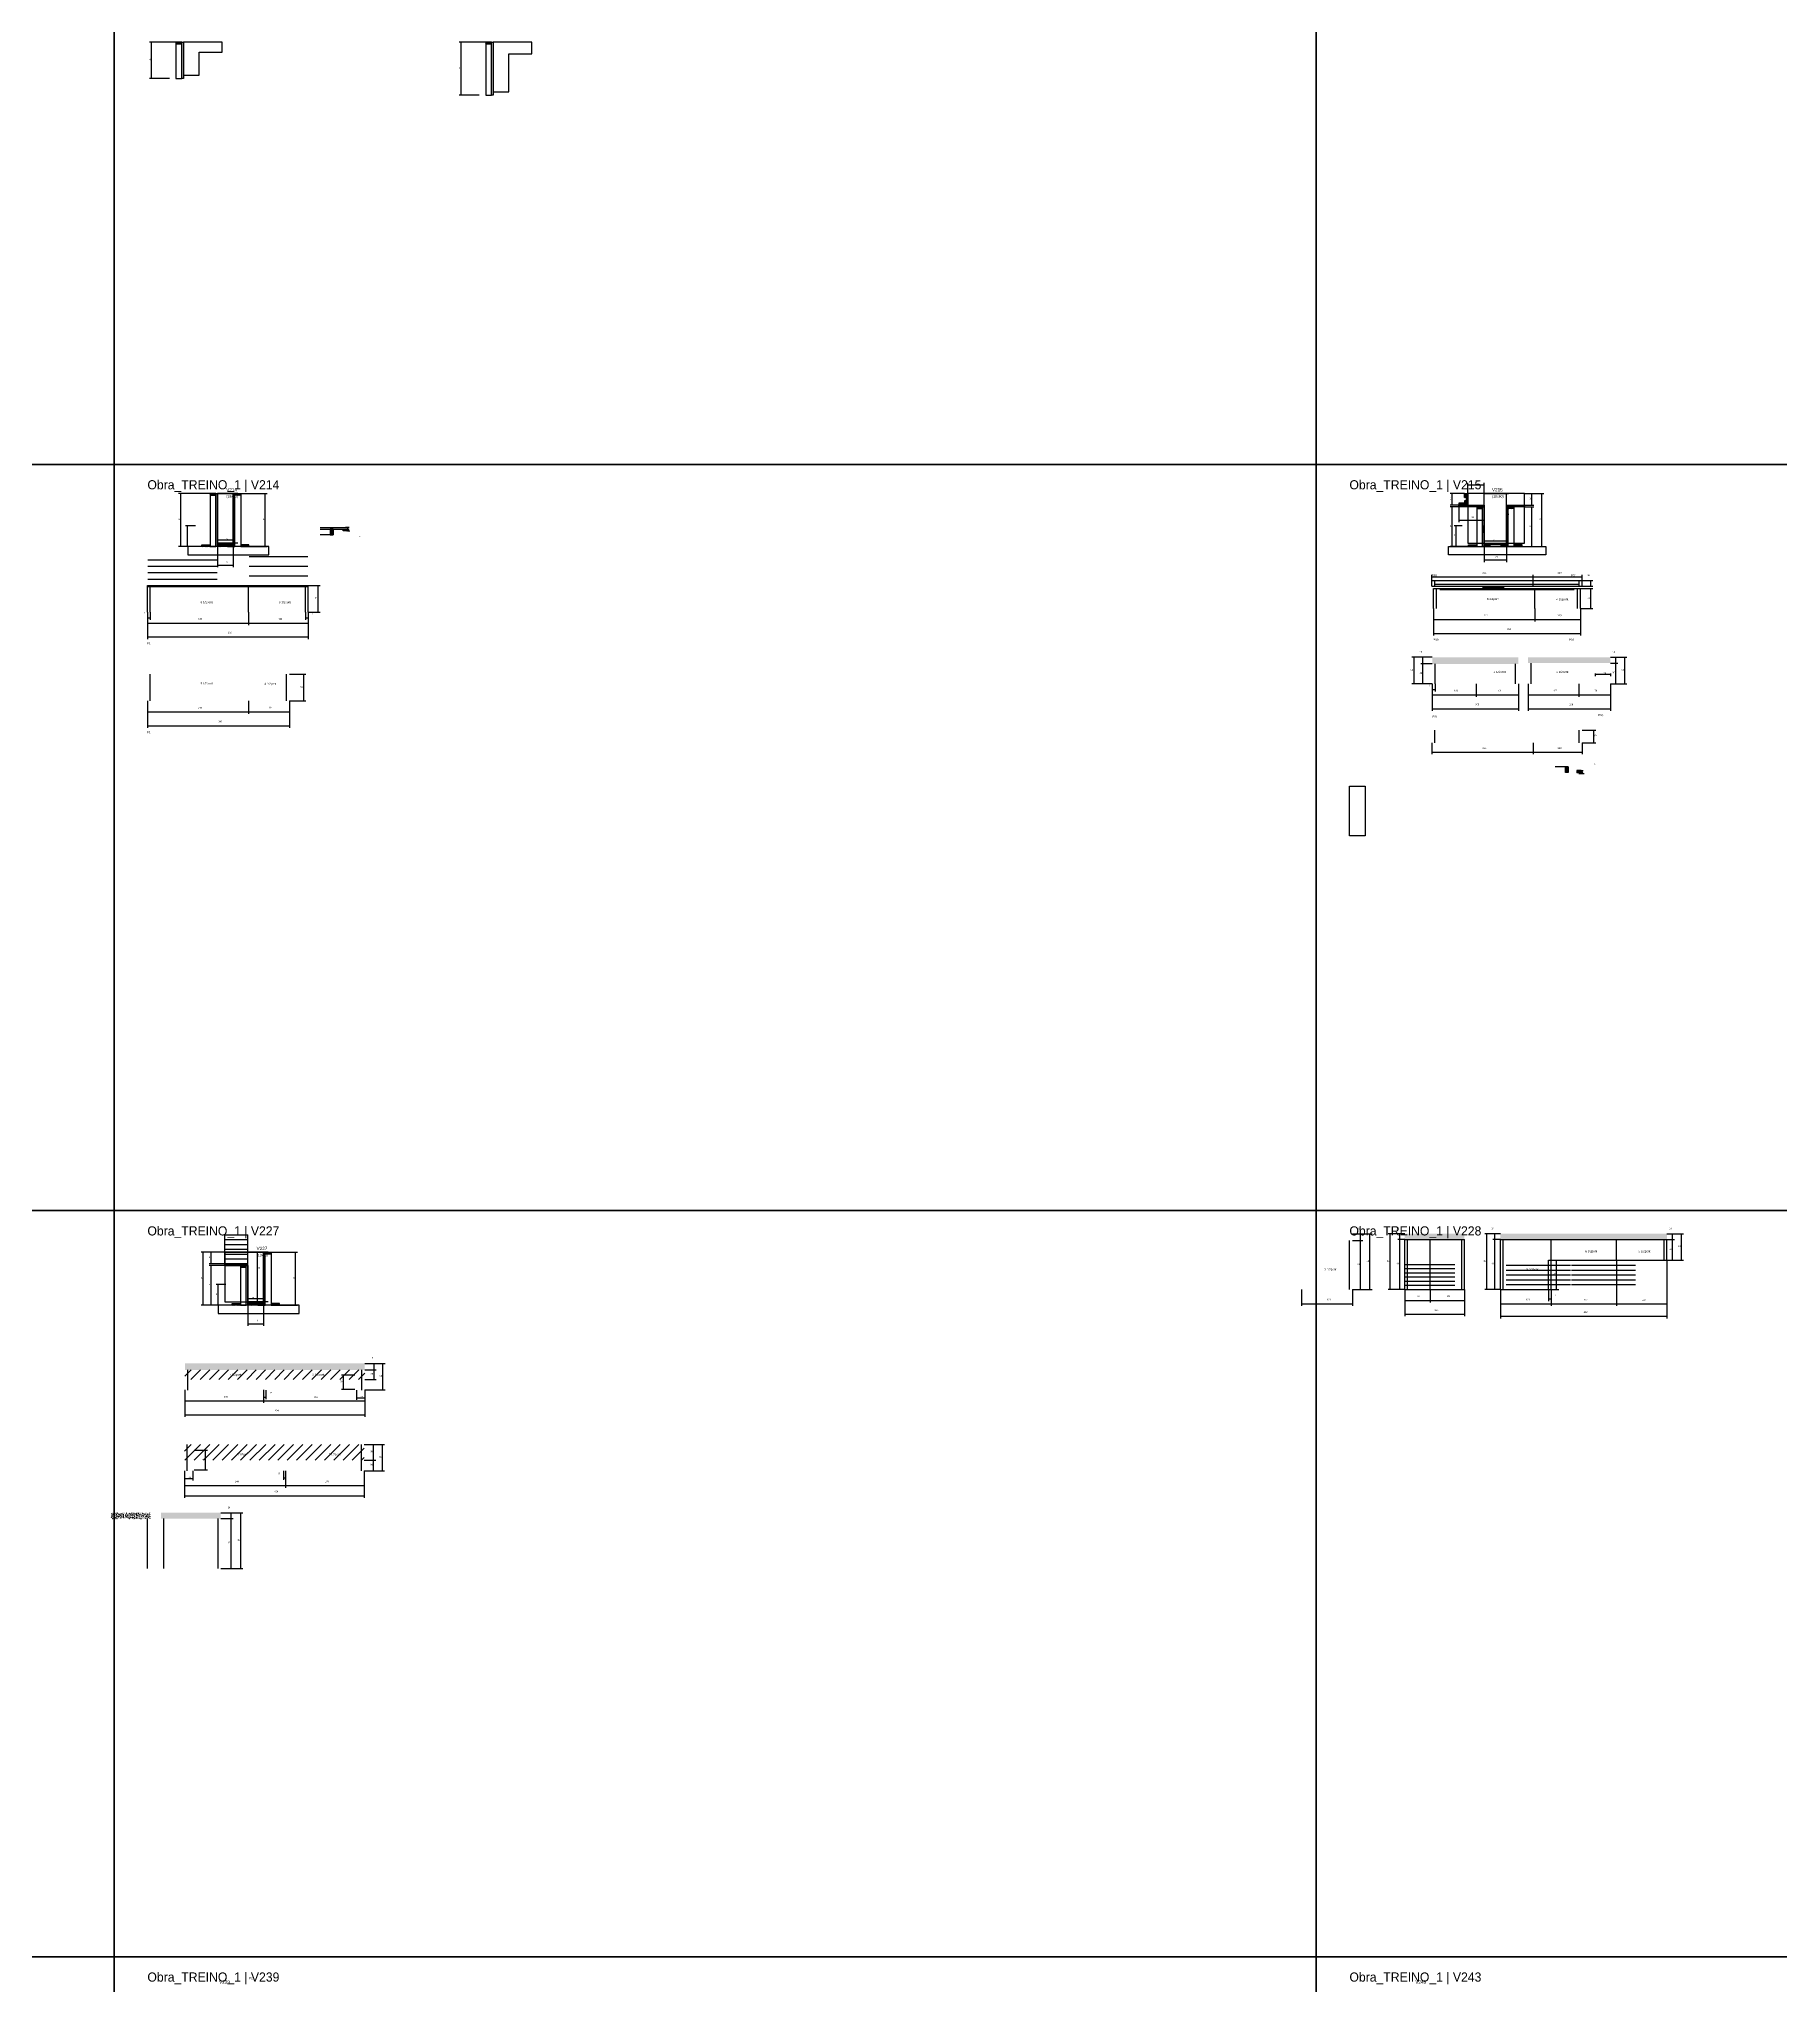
# Model space of a CAD drawing. Header units: metres. Extents: x -41 to 34800, y -36000 to 1848.
# Drawn here: x 25918 to 30119, y -12668 to -7973 of the extents above; entities that cross this region are included whole.
import ezdxf

# ---------------------------------------------------------------- set-up
doc = ezdxf.new("R2010")
doc.units = ezdxf.units.M
for name, color, linetype in [('CELL_BORDER', 8, 'Continuous'), ('CONCRETO', 251, 'Continuous'), ('COTA', 4, 'Continuous'), ('Cota Seção (2x)', 4, 'Continuous'), ('Hachura', 253, 'Continuous'), ('LABEL_ID', 3, 'Continuous'), ('Madeira', 126, 'Continuous'), ('NOMENCLATURA', 7, 'Continuous'), ('Painéis', 200, 'Continuous'), ('REAPROVEITAMENTO', 251, 'Continuous'), ('SARR_2.2x7', 40, 'Continuous'), ('SARR_EDITAR', 141, 'Continuous'), ('Texto Seção', 7, 'Continuous')]:
    doc.layers.add(name, color=color, linetype=linetype)

msp = doc.modelspace()

# ---------------------------------------------------------------- hatches: boundary and pattern name
at = {"layer": 'COTA'}
h = msp.add_hatch(dxfattribs=at)
h.set_pattern_fill('AR-CONC', scale=0.03)
h.paths.add_polyline_path([(29279.8, -9481.2), (29279.8, -9465.2), (29279.8, -9465.2), (29487.8, -9465.2), (29487.8, -9465.2), (29487.8, -9481.2), (29487.8, -9481.2), (29279.8, -9481.2)])
h = msp.add_hatch(dxfattribs=at)
h.set_pattern_fill('AR-CONC', scale=0.03)
h.paths.add_polyline_path([(29511.2, -9479.2), (29511.2, -9465.2), (29511.2, -9465.2), (29709.7, -9465.2), (29709.7, -9465.2), (29709.7, -9479.2), (29709.7, -9479.2), (29511.2, -9479.2)])
h = msp.add_hatch(dxfattribs=at)
h.set_pattern_fill('AR-CONC', scale=0.03)
h.paths.add_polyline_path([(29357.4, -10870), (29357.4, -10856), (29357.4, -10856), (29213.4, -10856), (29213.4, -10856), (29213.4, -10870), (29213.4, -10870), (29357.4, -10870)])
h = msp.add_hatch(dxfattribs=at)
h.set_pattern_fill('AR-CONC', scale=0.03)
h.paths.add_polyline_path([(29444.1, -10872), (29444.1, -10856), (29444.1, -10856), (29846.1, -10856), (29846.1, -10856), (29846.1, -10872), (29846.1, -10872), (29444.1, -10872)])
h = msp.add_hatch(dxfattribs=at)
h.set_pattern_fill('AR-CONC', scale=0.03)
h.paths.add_polyline_path([(26270.3, -11168.53), (26270.3, -11184.53), (26270.3, -11184.53), (26704.3, -11184.53), (26704.3, -11184.53), (26704.3, -11168.53), (26704.3, -11168.53), (26270.3, -11168.53)])
h = msp.add_hatch(dxfattribs=at)
h.set_pattern_fill('AR-CONC', scale=0.03)
h.paths.add_polyline_path([(26092.5, -11529.03), (26092.5, -11543.03), (26092.5, -11543.03), (26186.5, -11543.03), (26186.5, -11543.03), (26186.5, -11529.03), (26186.5, -11529.03), (26092.5, -11529.03)])
h = msp.add_hatch(dxfattribs=at)
h.set_pattern_fill('AR-CONC', scale=0.03)
h.paths.add_polyline_path([(26212.9, -11543.03), (26212.9, -11529.03), (26212.9, -11529.03), (26356.9, -11529.03), (26356.9, -11529.03), (26356.9, -11543.03), (26356.9, -11543.03), (26212.9, -11543.03)])
at = {"layer": 'Hachura'}
h = msp.add_hatch(dxfattribs=at)
h.set_pattern_fill('ANSI31', scale=0.5)
h.paths.add_polyline_path([(26262.9, -7985.5), (26262.9, -7981.1), (26262.9, -7981.1), (26248.9, -7981.1), (26248.9, -7981.1), (26248.9, -7985.5), (26248.9, -7985.5), (26262.9, -7985.5)])
h = msp.add_hatch(color=8, dxfattribs=at)
h.dxf.hatch_style = 1
h.paths.add_polyline_path([(26262.9, -7981.1), (26266.9, -7981.1), (26266.9, -7981.1), (26266.9, -8069.1), (26266.9, -8069.1), (26262.9, -8069.1), (26262.9, -8069.1), (26262.9, -7981.1)])
h = msp.add_hatch(dxfattribs=at)
h.set_pattern_fill('ANSI31', scale=0.5)
h.paths.add_polyline_path([(27010.1, -7985.5), (27010.1, -7981.1), (27010.1, -7981.1), (26996.1, -7981.1), (26996.1, -7981.1), (26996.1, -7985.5), (26996.1, -7985.5), (27010.1, -7985.5)])
h = msp.add_hatch(color=8, dxfattribs=at)
h.dxf.hatch_style = 1
h.paths.add_polyline_path([(27010.1, -7981.1), (27014.1, -7981.1), (27014.1, -7981.1), (27014.1, -8109.1), (27014.1, -8109.1), (27010.1, -8109.1), (27010.1, -8109.1), (27010.1, -7981.1)])
h = msp.add_hatch(dxfattribs=at)
h.set_pattern_fill('ANSI31', scale=0.5)
h.paths.add_polyline_path([(26345, -9074.4), (26345, -9070), (26345, -9070), (26331, -9070), (26331, -9070), (26331, -9074.4), (26331, -9074.4), (26345, -9074.4)])
h = msp.add_hatch(color=8, dxfattribs=at)
h.dxf.hatch_style = 1
h.paths.add_polyline_path([(26345, -9070), (26349, -9070), (26349, -9070), (26349, -9198), (26349, -9198), (26345, -9198), (26345, -9198), (26345, -9070)])
h = msp.add_hatch(color=8, dxfattribs=at)
h.dxf.hatch_style = 1
h.paths.add_polyline_path([(26391, -9070), (26387, -9070), (26387, -9070), (26387, -9198), (26387, -9198), (26391, -9198), (26391, -9198), (26391, -9070)])
h = msp.add_hatch(dxfattribs=at)
h.set_pattern_fill('ANSI31', scale=0.5)
h.paths.add_polyline_path([(26391, -9074.4), (26391, -9070), (26391, -9070), (26405, -9070), (26405, -9070), (26405, -9074.4), (26405, -9074.4), (26391, -9074.4)])
h = msp.add_hatch(dxfattribs=at)
h.set_pattern_fill('ANSI31', scale=0.5)
h.paths.add_polyline_path([(29358, -9098), (29358, -9093.6), (29358, -9093.6), (29344, -9093.6), (29344, -9093.6), (29344, -9098), (29344, -9098), (29358, -9098)])
h = msp.add_hatch(color=8, dxfattribs=at)
h.dxf.hatch_style = 1
h.paths.add_polyline_path([(29344, -9102), (29344, -9098), (29344, -9098), (29405, -9098), (29405, -9098), (29405, -9102), (29405, -9102), (29344, -9102)])
h = msp.add_hatch(dxfattribs=at)
h.set_pattern_fill('ANSI31', scale=0.5)
h.paths.add_polyline_path([(29358, -9070), (29362.4, -9070), (29362.4, -9070), (29362.4, -9080), (29362.4, -9080), (29358, -9080), (29358, -9080), (29358, -9070)])
h = msp.add_hatch(dxfattribs=at)
h.set_pattern_fill('ANSI31', scale=0.5)
h.paths.add_polyline_path([(29358, -9098), (29362.4, -9098), (29362.4, -9098), (29362.4, -9088), (29362.4, -9088), (29358, -9088), (29358, -9088), (29358, -9098)])
h = msp.add_hatch(color=8, dxfattribs=at)
h.dxf.hatch_style = 1
h.paths.add_polyline_path([(29362.4, -9070), (29366, -9070), (29366, -9070), (29366, -9098), (29366, -9098), (29362.4, -9098), (29362.4, -9098), (29362.4, -9070)])
h = msp.add_hatch(dxfattribs=at)
h.set_pattern_fill('ANSI31', scale=0.5)
h.paths.add_polyline_path([(29401, -9106.4), (29401, -9102), (29401, -9102), (29387, -9102), (29387, -9102), (29387, -9106.4), (29387, -9106.4), (29401, -9106.4)])
h = msp.add_hatch(color=8, dxfattribs=at)
h.dxf.hatch_style = 1
h.paths.add_polyline_path([(29401, -9102), (29405, -9102), (29405, -9102), (29405, -9198), (29405, -9198), (29401, -9198), (29401, -9198), (29401, -9102)])
h = msp.add_hatch(color=8, dxfattribs=at)
h.dxf.hatch_style = 1
h.paths.add_polyline_path([(29459, -9102), (29459, -9098.4), (29459, -9098.4), (29502.6, -9098.4), (29502.6, -9098.4), (29502.6, -9102), (29502.6, -9102), (29459, -9102)])
h = msp.add_hatch(color=8, dxfattribs=at)
h.dxf.hatch_style = 1
h.paths.add_polyline_path([(29462.6, -9102), (29459, -9102), (29459, -9102), (29459, -9198), (29459, -9198), (29462.6, -9198), (29462.6, -9198), (29462.6, -9102)])
h = msp.add_hatch(dxfattribs=at)
h.set_pattern_fill('ANSI31', scale=0.5)
h.paths.add_polyline_path([(29462.6, -9106.4), (29462.6, -9102), (29462.6, -9102), (29476.6, -9102), (29476.6, -9102), (29476.6, -9106.4), (29476.6, -9106.4), (29462.6, -9106.4)])
h = msp.add_hatch(dxfattribs=at)
h.set_pattern_fill('ANSI31', scale=0.5)
h.paths.add_polyline_path([(29401, -9163), (29405.4, -9163), (29405.4, -9163), (29405.4, -9149), (29405.4, -9149), (29401, -9149), (29401, -9149), (29401, -9163)])
h = msp.add_hatch(dxfattribs=at)
h.set_pattern_fill('ANSI31', scale=0.5)
h.paths.add_polyline_path([(26311, -9198), (26311, -9193.6), (26311, -9193.6), (26331, -9193.6), (26331, -9193.6), (26331, -9198), (26331, -9198), (26311, -9198)])
h = msp.add_hatch(color=8, dxfattribs=at)
h.dxf.hatch_style = 1
h.paths.add_polyline_path([(26387, -9193.6), (26387, -9190), (26387, -9190), (26349, -9190), (26349, -9190), (26349, -9193.6), (26349, -9193.6), (26387, -9193.6)])
h = msp.add_hatch(dxfattribs=at)
h.set_pattern_fill('ANSI31', scale=0.5)
h.paths.add_polyline_path([(26349, -9198), (26349, -9193.6), (26349, -9193.6), (26363, -9193.6), (26363, -9193.6), (26363, -9198), (26363, -9198), (26349, -9198)])
h = msp.add_hatch(dxfattribs=at)
h.set_pattern_fill('ANSI31', scale=0.5)
h.paths.add_polyline_path([(26387, -9198), (26387, -9193.6), (26387, -9193.6), (26373, -9193.6), (26373, -9193.6), (26373, -9198), (26373, -9198), (26387, -9198)])
h = msp.add_hatch(dxfattribs=at)
h.set_pattern_fill('ANSI31', scale=0.5)
h.paths.add_polyline_path([(26425, -9198), (26425, -9193.6), (26425, -9193.6), (26405, -9193.6), (26405, -9193.6), (26405, -9198), (26405, -9198), (26425, -9198)])
h = msp.add_hatch(dxfattribs=at)
h.set_pattern_fill('ANSI31', scale=0.5)
h.paths.add_polyline_path([(26628.1, -9155.8), (26621.1, -9155.8), (26621.1, -9169.8), (26628.1, -9169.8)])
h = msp.add_hatch(dxfattribs=at)
h.set_pattern_fill('ANSI31', scale=0.5)
h.paths.add_polyline_path([(26665, -9155.8), (26663.3, -9160.2), (26663.3, -9160.2), (26652.5, -9160.2), (26652.5, -9160.2), (26652.5, -9155.8), (26652.5, -9155.8), (26665, -9155.8)])
h = msp.add_hatch(dxfattribs=at)
h.set_pattern_fill('ANSI31', scale=0.5)
h.paths.add_polyline_path([(29367, -9198), (29367, -9193.6), (29367, -9193.6), (29387, -9193.6), (29387, -9193.6), (29387, -9198), (29387, -9198), (29367, -9198)])
h = msp.add_hatch(color=8, dxfattribs=at)
h.dxf.hatch_style = 1
h.paths.add_polyline_path([(29405, -9193.6), (29405, -9190), (29405, -9190), (29459, -9190), (29459, -9190), (29459, -9193.6), (29459, -9193.6), (29405, -9193.6)])
h = msp.add_hatch(dxfattribs=at)
h.set_pattern_fill('ANSI31', scale=0.5)
h.paths.add_polyline_path([(29405, -9198), (29405, -9193.6), (29405, -9193.6), (29419, -9193.6), (29419, -9193.6), (29419, -9198), (29419, -9198), (29405, -9198)])
h = msp.add_hatch(dxfattribs=at)
h.set_pattern_fill('ANSI31', scale=0.5)
h.paths.add_polyline_path([(29459, -9198), (29459, -9193.6), (29459, -9193.6), (29445, -9193.6), (29445, -9193.6), (29445, -9198), (29445, -9198), (29459, -9198)])
h = msp.add_hatch(dxfattribs=at)
h.set_pattern_fill('ANSI31', scale=0.5)
h.paths.add_polyline_path([(29496.6, -9198), (29496.6, -9193.6), (29496.6, -9193.6), (29476.6, -9193.6), (29476.6, -9193.6), (29476.6, -9198), (29476.6, -9198), (29496.6, -9198)])
h = msp.add_hatch(dxfattribs=at)
h.set_pattern_fill('ANSI31', scale=0.5)
h.paths.add_polyline_path([(29608, -9743.1), (29601, -9743.1), (29601, -9729.1), (29608, -9729.1)])
h = msp.add_hatch(dxfattribs=at)
h.set_pattern_fill('ANSI31', scale=0.5)
h.paths.add_polyline_path([(29643, -9743.1), (29638.8, -9738.7), (29638.8, -9738.7), (29628.9, -9738.7), (29628.9, -9738.7), (29628.9, -9743.1), (29628.9, -9743.1), (29643, -9743.1)])
h = msp.add_hatch(color=8, dxfattribs=at)
h.dxf.hatch_style = 1
h.paths.add_polyline_path([(26422.3, -10932.33), (26422.3, -10928.33), (26422.3, -10928.33), (26366.7, -10928.33), (26366.7, -10928.33), (26366.7, -10932.33), (26366.7, -10932.33), (26422.3, -10932.33)])
h = msp.add_hatch(dxfattribs=at)
h.set_pattern_fill('ANSI31', scale=0.5)
h.paths.add_polyline_path([(26418.3, -10936.73), (26418.3, -10932.33), (26418.3, -10932.33), (26404.3, -10932.33), (26404.3, -10932.33), (26404.3, -10936.73), (26404.3, -10936.73), (26418.3, -10936.73)])
h = msp.add_hatch(color=8, dxfattribs=at)
h.dxf.hatch_style = 1
h.paths.add_polyline_path([(26418.3, -10928.33), (26422.3, -10928.33), (26422.3, -10928.33), (26422.3, -11028.33), (26422.3, -11028.33), (26418.3, -11028.33), (26418.3, -11028.33), (26418.3, -10928.33)])
h = msp.add_hatch(color=8, dxfattribs=at)
h.dxf.hatch_style = 1
h.paths.add_polyline_path([(26464.3, -10900.33), (26460.3, -10900.33), (26460.3, -10900.33), (26460.3, -11028.33), (26460.3, -11028.33), (26464.3, -11028.33), (26464.3, -11028.33), (26464.3, -10900.33)])
h = msp.add_hatch(dxfattribs=at)
h.set_pattern_fill('ANSI31', scale=0.5)
h.paths.add_polyline_path([(26464.3, -10904.73), (26464.3, -10900.33), (26464.3, -10900.33), (26478.3, -10900.33), (26478.3, -10900.33), (26478.3, -10904.73), (26478.3, -10904.73), (26464.3, -10904.73)])
h = msp.add_hatch(dxfattribs=at)
h.set_pattern_fill('ANSI31', scale=0.5)
h.paths.add_polyline_path([(26384.3, -11028.33), (26384.3, -11023.93), (26384.3, -11023.93), (26404.3, -11023.93), (26404.3, -11023.93), (26404.3, -11028.33), (26404.3, -11028.33), (26384.3, -11028.33)])
h = msp.add_hatch(color=8, dxfattribs=at)
h.dxf.hatch_style = 1
h.paths.add_polyline_path([(26460.3, -11023.93), (26460.3, -11020.33), (26460.3, -11020.33), (26422.3, -11020.33), (26422.3, -11020.33), (26422.3, -11023.93), (26422.3, -11023.93), (26460.3, -11023.93)])
h = msp.add_hatch(dxfattribs=at)
h.set_pattern_fill('ANSI31', scale=0.5)
h.paths.add_polyline_path([(26422.3, -11028.33), (26422.3, -11023.93), (26422.3, -11023.93), (26436.3, -11023.93), (26436.3, -11023.93), (26436.3, -11028.33), (26436.3, -11028.33), (26422.3, -11028.33)])
h = msp.add_hatch(dxfattribs=at)
h.set_pattern_fill('ANSI31', scale=0.5)
h.paths.add_polyline_path([(26460.3, -11028.33), (26460.3, -11023.93), (26460.3, -11023.93), (26446.3, -11023.93), (26446.3, -11023.93), (26446.3, -11028.33), (26446.3, -11028.33), (26460.3, -11028.33)])
h = msp.add_hatch(dxfattribs=at)
h.set_pattern_fill('ANSI31', scale=0.5)
h.paths.add_polyline_path([(26498.3, -11028.33), (26498.3, -11023.93), (26498.3, -11023.93), (26478.3, -11023.93), (26478.3, -11023.93), (26478.3, -11028.33), (26478.3, -11028.33), (26498.3, -11028.33)])
at = {"layer": 'REAPROVEITAMENTO'}
h = msp.add_hatch(dxfattribs=at)
h.set_pattern_fill('ANSI31', scale=5)
h.paths.add_polyline_path([(26270.3, -11184.53), (26270.3, -11207.53), (26270.3, -11207.53), (26704.3, -11207.53), (26704.3, -11207.53), (26704.3, -11184.53), (26704.3, -11184.53), (26270.3, -11184.53)])
h = msp.add_hatch(dxfattribs=at)
h.set_pattern_fill('ANSI31', scale=5)
h.paths.add_polyline_path([(26703.3, -11401.93), (26703.3, -11363.93), (26703.3, -11363.93), (26269.3, -11363.93), (26269.3, -11363.93), (26269.3, -11401.93), (26269.3, -11401.93), (26703.3, -11401.93)])

# ---------------------------------------------------------------- linework, layer by layer
at = {"layer": 'CELL_BORDER'}
for points in [[(23200, -9000), (26100, -9000), (26100, -7200), (23200, -7200)], [(26100, -9000), (29000, -9000), (29000, -7200), (26100, -7200)], [(29000, -9000), (31900, -9000), (31900, -7200), (29000, -7200)], [(23200, -10800), (26100, -10800), (26100, -9000), (23200, -9000)], [(26100, -10800), (29000, -10800), (29000, -9000), (26100, -9000)], [(29000, -10800), (31900, -10800), (31900, -9000), (29000, -9000)], [(23200, -12600), (26100, -12600), (26100, -10800), (23200, -10800)], [(26100, -12600), (29000, -12600), (29000, -10800), (26100, -10800)], [(29000, -12600), (31900, -12600), (31900, -10800), (29000, -10800)], [(23200, -14400), (26100, -14400), (26100, -12600), (23200, -12600)], [(26100, -14400), (29000, -14400), (29000, -12600), (26100, -12600)], [(29000, -14400), (31900, -14400), (31900, -12600), (29000, -12600)]]:
    msp.add_lwpolyline(points, close=True, dxfattribs=at)
at = {"layer": 'CONCRETO'}
for points in [[(26360.5, -8005.1), (26360.5, -7981.1), (26266.9, -7981.1), (26266.9, -8009.1), (26266.9, -8009.1), (26266.9, -8061.1), (26304.9, -8061.1), (26304.9, -8005.1)], [(27107.7, -8009.1), (27107.7, -7981.1), (27014.1, -7981.1), (27014.1, -8009.1), (27014.1, -8009.1), (27014.1, -8101.1), (27052.1, -8101.1), (27052.1, -8009.1)], [(26349, -9070), (26349, -9070), (26387, -9070), (26387, -9098), (26387, -9098), (26387, -9190), (26349, -9190), (26349, -9070)], [(26349, -9190), (26387, -9190), (26387, -9070), (26349, -9070)], [(29459, -9070), (29405, -9070), (29405, -9070), (29366, -9070), (29366, -9098), (29405, -9098), (29405, -9190), (29459, -9190), (29459, -9098.4), (29502.6, -9098.4), (29502.6, -9070)], [(29366, -9190), (29502.6, -9190), (29502.6, -9070), (29366, -9070)], [(29080, -9776.2), (29080, -9776.2), (29118, -9776.2), (29118, -9804.2), (29118, -9804.2), (29118, -9896.2), (29080, -9896.2), (29080, -9776.2)], [(26366.7, -10928.33), (26366.7, -10900.33), (26460.3, -10900.33), (26460.3, -10928.33), (26460.3, -10928.33), (26460.3, -11020.33), (26422.3, -11020.33), (26422.3, -10928.33)], [(26366.7, -11020.33), (26460.3, -11020.33), (26460.3, -10900.33), (26366.7, -10900.33)]]:
    msp.add_lwpolyline(points, close=True, dxfattribs=at)
at = {"layer": 'COTA'}
for p, q in [((26248.9, -7981.1), (26185, -7981.1)), ((26190, -8069.1), (26190, -7981.1)), ((26996.1, -7981.1), (26932.2, -7981.1)), ((26937.2, -8109.1), (26937.2, -7981.1)), ((26233.3, -8069.1), (26185, -8069.1)), ((26980.5, -8109.1), (26932.2, -8109.1)), ((29366, -9098), (29366, -9044)), ((29366, -9049), (29405, -9049)), ((29405, -9098), (29405, -9044)), ((26331, -9070), (26255.3, -9070)), ((26260.3, -9198), (26260.3, -9070)), ((26405, -9070), (26468.9, -9070)), ((26463.9, -9198), (26463.9, -9070)), ((29358, -9070), (29323.1, -9070)), ((29358, -9070), (29323.1, -9070)), ((29344, -9098), (29323.1, -9098)), ((29344, -9098), (29323.1, -9098)), ((29344, -9102), (29323.1, -9102)), ((29328.1, -9098), (29328.1, -9070)), ((29328.1, -9098), (29328.1, -9070)), ((29328.1, -9198), (29328.1, -9102)), ((29344, -9102), (29344, -9139.6)), ((29405, -9102), (29405, -9139.6)), ((29502.6, -9070), (29549.4, -9070)), ((29502.6, -9098), (29524.8, -9098)), ((29502.6, -9098), (29524.8, -9098)), ((29502.6, -9102), (29524.8, -9102)), ((29504, -9070), (29524.8, -9070)), ((29504, -9070), (29524.8, -9070)), ((29519.8, -9098), (29519.8, -9070)), ((29519.8, -9098), (29519.8, -9070)), ((29519.8, -9198), (29519.8, -9102)), ((29544.4, -9198), (29544.4, -9070)), ((26295.7, -9148), (26272.1, -9148)), ((26277.1, -9198), (26277.1, -9148)), ((26666.5, -9152.2), (26658.3, -9152.2)), ((26663.3, -9160.2), (26663.3, -9152.2)), ((29351.7, -9148), (29332.5, -9148)), ((29337.5, -9198), (29337.5, -9148)), ((29344, -9134.6), (29405, -9134.6)), ((26315.4, -9198), (26255.3, -9198)), ((26295.7, -9198), (26272.1, -9198)), ((26349, -9198), (26349, -9247.7)), ((26387, -9198), (26387, -9247.7)), ((26420.6, -9198), (26468.9, -9198)), ((26663.3, -9160.2), (26668.3, -9160.2)), ((29371.4, -9198), (29323.1, -9198)), ((29351.7, -9198), (29332.5, -9198)), ((29405, -9198), (29405, -9235.5)), ((29459, -9198), (29459, -9235.5)), ((29492.6, -9198), (29524.8, -9198)), ((29500.6, -9198), (29549.4, -9198)), ((26349, -9242.7), (26387, -9242.7)), ((29405, -9230.5), (29459, -9230.5)), ((26180, -9356), (26180, -9387.5)), ((26180, -9356), (26180, -9421.1)), ((26180, -9356), (26180, -9374.9)), ((26180, -9369.9), (26187, -9369.9)), ((26180, -9382.5), (26424, -9382.5)), ((26187, -9356), (26187, -9374.9)), ((26424, -9356), (26424, -9387.5)), ((26424, -9356), (26424, -9387.5)), ((26424, -9382.5), (26568, -9382.5)), ((26561, -9356), (26561, -9374.9)), ((26561, -9369.9), (26568, -9369.9)), ((26568, -9356), (26568, -9387.5)), ((26568, -9356), (26568, -9421.1)), ((26568, -9356), (26568, -9374.9)), ((29283.2, -9347.5), (29283.2, -9379.1)), ((29283.2, -9347.5), (29283.2, -9412.6)), ((29283.2, -9374.1), (29527.2, -9374.1)), ((29527.2, -9347.5), (29527.2, -9379.1)), ((29527.2, -9347.5), (29527.2, -9379.1)), ((29527.2, -9374.1), (29637.2, -9374.1)), ((29637.2, -9347.5), (29637.2, -9379.1)), ((29637.2, -9347.5), (29637.2, -9412.6)), ((26180, -9416.1), (26568, -9416.1)), ((29283.2, -9407.6), (29637.2, -9407.6)), ((29279.8, -9465.2), (29230.8, -9465.2)), ((29235.8, -9529.2), (29235.8, -9465.2)), ((29279.8, -9465.2), (29252.4, -9465.2)), ((29279.8, -9481.2), (29252.4, -9481.2)), ((29279.8, -9481.2), (29252.4, -9481.2)), ((29257.4, -9481.2), (29257.4, -9465.2)), ((29257.4, -9529.2), (29257.4, -9481.2)), ((29709.7, -9465.2), (29727.5, -9465.2)), ((29709.7, -9465.2), (29749.1, -9465.2)), ((29709.7, -9479.2), (29727.5, -9479.2)), ((29709.7, -9479.2), (29727.5, -9479.2)), ((29722.5, -9479.2), (29722.5, -9465.2)), ((29722.5, -9529.2), (29722.5, -9479.2)), ((29744.1, -9529.2), (29744.1, -9465.2)), ((29279.8, -9529.2), (29230.8, -9529.2)), ((29279.8, -9529.2), (29252.4, -9529.2)), ((29279.8, -9529.2), (29279.8, -9560.7)), ((29279.8, -9529.2), (29279.8, -9594.3)), ((29279.8, -9529.2), (29279.8, -9548.1)), ((29286.8, -9529.2), (29286.8, -9548.1)), ((29385.8, -9529.2), (29385.8, -9560.7)), ((29385.8, -9529.2), (29385.8, -9560.7)), ((29487.8, -9529.2), (29487.8, -9560.7)), ((29487.8, -9529.2), (29487.8, -9594.3)), ((29511.2, -9529.2), (29511.2, -9560.7)), ((29511.2, -9529.2), (29511.2, -9594.3)), ((29633.2, -9529.2), (29633.2, -9560.7)), ((29633.2, -9529.2), (29633.2, -9560.7)), ((29709.7, -9529.2), (29709.7, -9560.7)), ((29709.7, -9529.2), (29709.7, -9594.3)), ((29709.7, -9529.2), (29727.5, -9529.2)), ((29709.7, -9529.2), (29749.1, -9529.2)), ((26180, -9570.3), (26180, -9601.8)), ((26180, -9570.3), (26180, -9635.4)), ((26424, -9570.3), (26424, -9601.8)), ((26424, -9570.3), (26424, -9601.8)), ((26522.5, -9570.3), (26522.5, -9601.8)), ((26522.5, -9570.3), (26522.5, -9635.4)), ((29279.8, -9543.1), (29286.8, -9543.1)), ((29279.8, -9555.7), (29385.8, -9555.7)), ((29385.8, -9555.7), (29487.8, -9555.7)), ((29511.2, -9555.7), (29633.2, -9555.7)), ((29633.2, -9555.7), (29709.7, -9555.7)), ((26180, -9596.8), (26424, -9596.8)), ((26424, -9596.8), (26522.5, -9596.8)), ((29279.8, -9589.3), (29487.8, -9589.3)), ((29511.2, -9589.3), (29709.7, -9589.3)), ((26180, -9630.4), (26522.5, -9630.4)), ((29646.4, -9746.7), (29633.8, -9746.7)), ((29638.8, -9746.7), (29638.8, -9738.7)), ((29638.8, -9738.7), (29643.8, -9738.7)), ((29846.1, -10856), (29864.2, -10856)), ((29846.1, -10856), (29885.8, -10856)), ((29846.1, -10870), (29864.2, -10870)), ((29859.2, -10870), (29859.2, -10856)), ((29880.8, -10920), (29880.8, -10856)), ((26366.7, -10900.33), (26309.3, -10900.33)), ((26314.3, -11028.33), (26314.3, -10900.33)), ((26366.7, -10900.33), (26328.7, -10900.33)), ((26366.7, -10928.33), (26328.7, -10928.33)), ((26366.7, -10932.33), (26328.7, -10932.33)), ((26333.7, -10928.33), (26333.7, -10900.33)), ((26333.7, -11028.33), (26333.7, -10932.33)), ((26478.3, -10900.33), (26542.2, -10900.33)), ((26537.2, -11028.33), (26537.2, -10900.33)), ((29724.1, -10920), (29724.1, -11030)), ((29724.1, -10920), (29724.1, -11030)), ((29846.1, -10920), (29846.1, -11030)), ((29846.1, -10920), (29885.8, -10920)), ((26369, -10978.33), (26345.5, -10978.33)), ((26350.5, -11028.33), (26350.5, -10978.33)), ((26388.7, -11028.33), (26309.3, -11028.33)), ((26388.7, -11028.33), (26328.7, -11028.33)), ((26369, -11028.33), (26345.5, -11028.33)), ((26422.3, -11028.33), (26422.3, -11078.03)), ((26460.3, -11028.33), (26460.3, -11078.03)), ((26493.9, -11028.33), (26542.2, -11028.33)), ((29213.4, -10990), (29213.4, -11021.5)), ((29213.4, -10990), (29213.4, -11055)), ((29213.4, -11016.5), (29274.4, -11016.5)), ((29274.4, -10990), (29274.4, -11021.5)), ((29274.4, -10990), (29274.4, -11021.5)), ((29274.4, -11016.5), (29357.4, -11016.5)), ((29357.4, -10990), (29357.4, -11021.5)), ((29357.4, -10990), (29357.4, -11055)), ((29560.1, -10990), (29560.1, -11018.2)), ((29560.1, -11013.2), (29567.1, -11013.2)), ((29567.1, -10990), (29567.1, -11030)), ((29567.1, -10990), (29567.1, -11018.2)), ((29567.1, -11025), (29724.1, -11025)), ((29724.1, -11025), (29846.1, -11025)), ((26422.3, -11073.03), (26460.3, -11073.03)), ((29213.4, -11050), (29357.4, -11050)), ((26704.3, -11168.53), (26753.3, -11168.53)), ((26748.3, -11232.53), (26748.3, -11168.53)), ((26704.3, -11184.53), (26731.7, -11184.53)), ((26704.3, -11207.53), (26731.7, -11207.53)), ((26726.7, -11207.53), (26726.7, -11184.53)), ((26270.3, -11232.53), (26270.3, -11264.03)), ((26270.3, -11232.53), (26270.3, -11297.63)), ((26270.3, -11259.03), (26460.3, -11259.03)), ((26460.3, -11232.53), (26460.3, -11264.03)), ((26460.3, -11232.53), (26460.3, -11264.03)), ((26460.3, -11259.03), (26704.3, -11259.03)), ((26704.3, -11232.53), (26704.3, -11264.03)), ((26704.3, -11232.53), (26704.3, -11297.63)), ((26704.3, -11232.53), (26753.3, -11232.53)), ((26270.3, -11292.63), (26704.3, -11292.63)), ((26703.3, -11363.93), (26730.7, -11363.93)), ((26703.3, -11363.93), (26752.3, -11363.93)), ((26703.3, -11401.93), (26730.7, -11401.93)), ((26725.7, -11401.93), (26725.7, -11363.93)), ((26747.3, -11427.93), (26747.3, -11363.93)), ((26269.3, -11427.93), (26269.3, -11468.43)), ((26269.3, -11427.93), (26269.3, -11492.93)), ((26513.3, -11427.93), (26513.3, -11468.43)), ((26513.3, -11427.93), (26513.3, -11468.43)), ((26703.3, -11427.93), (26703.3, -11468.43)), ((26703.3, -11427.93), (26703.3, -11492.93)), ((26703.3, -11427.93), (26752.3, -11427.93)), ((26269.3, -11463.43), (26513.3, -11463.43)), ((26269.3, -11487.93), (26703.3, -11487.93)), ((26513.3, -11463.43), (26703.3, -11463.43))]:
    msp.add_line(p, q, dxfattribs=at)
at = {"layer": 'Cota Seção (2x)'}
for p, q in [((26398, -9070), (26381.5, -9070)), ((26386.5, -9190), (26386.5, -9070)), ((29405, -9070), (29464, -9070)), ((29459, -9190), (29459, -9070)), ((26349, -9198), (26349, -9177)), ((26349, -9182), (26387, -9182)), ((26398, -9190), (26381.5, -9190)), ((26387, -9198), (26387, -9177)), ((29405, -9198), (29405, -9179.3)), ((29405, -9184.3), (29459, -9184.3)), ((29405, -9190), (29464, -9190)), ((29459, -9198), (29459, -9179.3)), ((26568, -9292), (26597, -9292)), ((26592, -9356), (26592, -9292)), ((29279.2, -9280), (29279.2, -9266.2)), ((29279.2, -9271.2), (29523.2, -9271.2)), ((29523.2, -9280), (29523.2, -9266.2)), ((29523.2, -9280), (29523.2, -9266.2)), ((29523.2, -9271.2), (29641.2, -9271.2)), ((29641.2, -9280), (29641.2, -9266.2)), ((29641.2, -9280), (29667.4, -9280)), ((29641.2, -9294), (29667.4, -9294)), ((29662.4, -9294), (29662.4, -9280)), ((29637.2, -9299.5), (29667.4, -9299.5)), ((29662.4, -9347.5), (29662.4, -9299.5)), ((26568, -9356), (26597, -9356)), ((29637.2, -9347.5), (29667.4, -9347.5)), ((26522.5, -9506.3), (26562.5, -9506.3)), ((26557.5, -9570.3), (26557.5, -9506.3)), ((29673.2, -9504.2), (29673.2, -9510.8)), ((29673.2, -9505.8), (29709.7, -9505.8)), ((29709.7, -9504.2), (29709.7, -9510.8)), ((26522.5, -9570.3), (26562.5, -9570.3)), ((29279.2, -9671.3), (29279.2, -9699.3)), ((29523.2, -9671.3), (29523.2, -9699.3)), ((29523.2, -9671.3), (29523.2, -9699.3)), ((29641.2, -9640.8), (29674.5, -9640.8)), ((29641.2, -9671.3), (29641.2, -9699.3)), ((29641.2, -9671.3), (29674.5, -9671.3)), ((29669.5, -9671.3), (29669.5, -9640.8)), ((29279.2, -9694.3), (29523.2, -9694.3)), ((29523.2, -9694.3), (29641.2, -9694.3)), ((29087, -10856), (29112, -10856)), ((29087, -10856), (29134.6, -10856)), ((29087, -10872), (29112, -10872)), ((29087, -10872), (29112, -10872)), ((29107, -10872), (29107, -10856)), ((29107, -10990), (29107, -10872)), ((29129.6, -10990), (29129.6, -10856)), ((29213.4, -10856), (29173.3, -10856)), ((29178.3, -10990), (29178.3, -10856)), ((29213.4, -10856), (29196.8, -10856)), ((29213.4, -10870), (29196.8, -10870)), ((29213.4, -10870), (29196.8, -10870)), ((29201.8, -10870), (29201.8, -10856)), ((29201.8, -10990), (29201.8, -10870)), ((29444.1, -10856), (29406.4, -10856)), ((29411.4, -10990), (29411.4, -10856)), ((29444.1, -10856), (29425.9, -10856)), ((29444.1, -10870), (29425.9, -10870)), ((29444.1, -10870), (29425.9, -10870)), ((29430.9, -10870), (29430.9, -10856)), ((29430.9, -10990), (29430.9, -10870)), ((29846.1, -10870), (29864.2, -10870)), ((29859.2, -10920), (29859.2, -10870)), ((26471.3, -10900.33), (26440.6, -10900.33)), ((26445.6, -11020.33), (26445.6, -10900.33)), ((29567.1, -10920), (29584.9, -10920)), ((29579.9, -10990), (29579.9, -10920)), ((29846.1, -10920), (29864.2, -10920)), ((29846.1, -10920), (29846.1, -11060)), ((26422.3, -11028.33), (26422.3, -11007.33)), ((26422.3, -11012.33), (26460.3, -11012.33)), ((26471.3, -11020.33), (26440.6, -11020.33)), ((26460.3, -11028.33), (26460.3, -11007.33)), ((28964, -10990), (28964, -11030)), ((28964, -11025), (29087, -11025)), ((29087, -10990), (29087, -11030)), ((29087, -10990), (29112, -10990)), ((29087, -10990), (29134.6, -10990)), ((29213.4, -10990), (29173.3, -10990)), ((29213.4, -10990), (29196.8, -10990)), ((29444.1, -10990), (29406.4, -10990)), ((29444.1, -10990), (29425.9, -10990)), ((29444.1, -10990), (29444.1, -11030)), ((29444.1, -10990), (29444.1, -11060)), ((29444.1, -11025), (29567.1, -11025)), ((29567.1, -10990), (29584.9, -10990)), ((29567.1, -10990), (29567.1, -11030)), ((29444.1, -11055), (29846.1, -11055)), ((26704.3, -11168.53), (26731.7, -11168.53)), ((26726.7, -11184.53), (26726.7, -11168.53)), ((26680.8, -11197.33), (26648.4, -11197.33)), ((26653.4, -11231.33), (26653.4, -11197.33)), ((26704.3, -11184.53), (26731.7, -11184.53)), ((26460.3, -11233.53), (26460.3, -11255.13)), ((26460.3, -11250.13), (26465.3, -11250.13)), ((26465.3, -11233.53), (26465.3, -11255.13)), ((26680.8, -11231.33), (26648.4, -11231.33)), ((26684.3, -11233.53), (26684.3, -11256.93)), ((26684.3, -11251.93), (26704.3, -11251.93)), ((26704.3, -11233.53), (26704.3, -11256.93)), ((26292.8, -11377.73), (26325.2, -11377.73)), ((26320.2, -11425.73), (26320.2, -11377.73)), ((26703.3, -11401.93), (26730.7, -11401.93)), ((26725.7, -11427.93), (26725.7, -11401.93)), ((26269.3, -11427.93), (26269.3, -11451.33)), ((26269.3, -11446.33), (26289.3, -11446.33)), ((26289.3, -11427.93), (26289.3, -11451.33)), ((26292.8, -11425.73), (26325.2, -11425.73)), ((26508.3, -11427.93), (26508.3, -11449.53)), ((26508.3, -11444.53), (26513.3, -11444.53)), ((26513.3, -11427.93), (26513.3, -11449.53)), ((26703.3, -11427.93), (26730.7, -11427.93)), ((26356.9, -11529.03), (26386.9, -11529.03)), ((26356.9, -11529.03), (26410.3, -11529.03)), ((26356.9, -11543.03), (26386.9, -11543.03)), ((26356.9, -11543.03), (26386.9, -11543.03)), ((26381.9, -11543.03), (26381.9, -11529.03)), ((26381.9, -11663.03), (26381.9, -11543.03)), ((26405.3, -11663.03), (26405.3, -11529.03)), ((26356.9, -11663.03), (26386.9, -11663.03)), ((26356.9, -11663.03), (26410.3, -11663.03))]:
    msp.add_line(p, q, dxfattribs=at)
at = {"layer": 'Madeira'}
for points in [[(26262.9, -7985.5), (26262.9, -7981.1), (26248.9, -7981.1), (26248.9, -7985.5)], [(26262.9, -7981.1), (26248.9, -7981.1), (26248.9, -8069.1), (26262.9, -8069.1)], [(27010.1, -7985.5), (27010.1, -7981.1), (26996.1, -7981.1), (26996.1, -7985.5)], [(27010.1, -7981.1), (26996.1, -7981.1), (26996.1, -8109.1), (27010.1, -8109.1)], [(26345, -9074.4), (26345, -9070), (26331, -9070), (26331, -9074.4)], [(26345, -9070), (26331, -9070), (26331, -9198), (26345, -9198)], [(26391, -9074.4), (26391, -9070), (26405, -9070), (26405, -9074.4)], [(26391, -9070), (26405, -9070), (26405, -9198), (26391, -9198)], [(29358, -9098), (29358, -9093.6), (29344, -9093.6), (29344, -9098)], [(29358, -9070), (29362.4, -9070), (29362.4, -9080), (29358, -9080)], [(29358, -9098), (29362.4, -9098), (29362.4, -9088), (29358, -9088)], [(29401, -9106.4), (29401, -9102), (29387, -9102), (29387, -9106.4)], [(29401, -9102), (29387, -9102), (29387, -9198), (29401, -9198)], [(29462.6, -9106.4), (29462.6, -9102), (29476.6, -9102), (29476.6, -9106.4)], [(29462.6, -9102), (29476.6, -9102), (29476.6, -9198), (29462.6, -9198)], [(29401, -9163), (29405.4, -9163), (29405.4, -9149), (29401, -9149)], [(26277.5, -9218), (26472.7, -9218), (26472.7, -9198), (26277.5, -9198)], [(26311, -9198), (26311, -9193.6), (26331, -9193.6), (26331, -9198)], [(26349, -9198), (26349, -9193.6), (26363, -9193.6), (26363, -9198)], [(26387, -9198), (26387, -9193.6), (26373, -9193.6), (26373, -9198)], [(26425, -9198), (26425, -9193.6), (26405, -9193.6), (26405, -9198)], [(26628.1, -9169.8), (26628.1, -9155.8), (26621.1, -9155.8), (26621.1, -9169.8)], [(26652.5, -9155.8), (26665, -9155.8), (26663.3, -9160.2), (26652.5, -9160.2)], [(29554, -9218), (29319.2, -9218), (29319.2, -9198), (29554, -9198)], [(29367, -9198), (29367, -9193.6), (29387, -9193.6), (29387, -9198)], [(29405, -9198), (29405, -9193.6), (29419, -9193.6), (29419, -9198)], [(29459, -9198), (29459, -9193.6), (29445, -9193.6), (29445, -9198)], [(29496.6, -9198), (29496.6, -9193.6), (29476.6, -9193.6), (29476.6, -9198)], [(29608, -9729.1), (29608, -9743.1), (29601, -9743.1), (29601, -9729.1)], [(29628.9, -9743.1), (29643, -9743.1), (29638.8, -9738.7), (29628.9, -9738.7)], [(26418.3, -10936.73), (26418.3, -10932.33), (26404.3, -10932.33), (26404.3, -10936.73)], [(26418.3, -10932.33), (26404.3, -10932.33), (26404.3, -11028.33), (26418.3, -11028.33)], [(26464.3, -10904.73), (26464.3, -10900.33), (26478.3, -10900.33), (26478.3, -10904.73)], [(26464.3, -10900.33), (26478.3, -10900.33), (26478.3, -11028.33), (26464.3, -11028.33)], [(26350.9, -11048.33), (26546, -11048.33), (26546, -11028.33), (26350.9, -11028.33)], [(26384.3, -11028.33), (26384.3, -11023.93), (26404.3, -11023.93), (26404.3, -11028.33)], [(26422.3, -11028.33), (26422.3, -11023.93), (26436.3, -11023.93), (26436.3, -11028.33)], [(26460.3, -11028.33), (26460.3, -11023.93), (26446.3, -11023.93), (26446.3, -11028.33)], [(26498.3, -11028.33), (26498.3, -11023.93), (26478.3, -11023.93), (26478.3, -11028.33)]]:
    msp.add_lwpolyline(points, close=True, dxfattribs=at)
for points in [[(26628.1, -9155.8), (26628.1, -9169.8), (26596.6, -9169.8)], [(29608, -9743.1), (29608, -9729.1), (29576.6, -9729.1)]]:
    msp.add_lwpolyline(points, dxfattribs=at)
at = {"layer": 'Painéis'}
for p, q in [((26349, -9198), (26349, -9070)), ((26387, -9198), (26387, -9070)), ((29344, -9098), (29405, -9098)), ((29344, -9102), (29344, -9098)), ((29366, -9098), (29366, -9070)), ((29405, -9102), (29405, -9098)), ((29405, -9198), (29405, -9102)), ((29459, -9098.4), (29502.6, -9098.4)), ((29459, -9102), (29459, -9098.4)), ((29459, -9198), (29459, -9102)), ((29502.6, -9102), (29502.6, -9098.4)), ((26596.6, -9152.2), (26666.5, -9152.2)), ((26349, -9190), (26387, -9190)), ((26349, -9193.6), (26349, -9190)), ((26387, -9193.6), (26387, -9190)), ((26596.6, -9155.8), (26665, -9155.8)), ((29405, -9190), (29459, -9190)), ((29405, -9193.6), (29405, -9190)), ((29459, -9193.6), (29459, -9190)), ((26180, -9292), (26568, -9292)), ((26180, -9356), (26180, -9292)), ((26424, -9356), (26424, -9292)), ((26568, -9356), (26568, -9292)), ((29279.2, -9280), (29641.2, -9280)), ((29279.2, -9294), (29279.2, -9280)), ((29279.2, -9294), (29641.2, -9294)), ((29523.2, -9294), (29523.2, -9280)), ((29641.2, -9294), (29641.2, -9280)), ((29283.2, -9299.5), (29637.2, -9299.5)), ((29283.2, -9347.5), (29283.2, -9299.5)), ((29527.2, -9347.5), (29527.2, -9299.5)), ((29637.2, -9347.5), (29637.2, -9299.5)), ((26366.7, -10858.33), (26422.2, -10858.33)), ((26366.7, -10928.33), (26366.7, -10858.33)), ((26422.2, -10928.33), (26422.2, -10858.33)), ((29213.4, -10870), (29357.4, -10870)), ((29213.4, -10990), (29213.4, -10870)), ((29274.4, -10990), (29274.4, -10870)), ((29357.4, -10990), (29357.4, -10870)), ((29444.1, -10870), (29567.1, -10870)), ((29444.1, -10990), (29444.1, -10870)), ((29567.1, -10870), (29846.1, -10870)), ((29567.1, -10920), (29567.1, -10870)), ((29724.1, -10920), (29724.1, -10870)), ((29846.1, -10920), (29846.1, -10870)), ((26366.7, -10928.33), (26422.3, -10928.33)), ((26366.7, -10932.33), (26366.7, -10928.33)), ((26366.7, -10928.33), (26422.2, -10928.33)), ((26422.3, -10932.33), (26422.3, -10928.33)), ((26422.3, -11028.33), (26422.3, -10932.33)), ((29567.1, -10920), (29846.1, -10920)), ((29567.1, -10990), (29567.1, -10920)), ((29213.4, -10990), (29357.4, -10990)), ((29444.1, -10990), (29567.1, -10990))]:
    msp.add_line(p, q, dxfattribs=at)
for points in [[(26262.9, -7981.1), (26266.9, -7981.1), (26266.9, -8069.1), (26262.9, -8069.1)], [(27010.1, -7981.1), (27014.1, -7981.1), (27014.1, -8109.1), (27010.1, -8109.1)], [(26345, -9070), (26349, -9070), (26349, -9198), (26345, -9198)], [(26391, -9070), (26387, -9070), (26387, -9198), (26391, -9198)], [(29344, -9102), (29344, -9098), (29405, -9098), (29405, -9102)], [(29362.4, -9070), (29366, -9070), (29366, -9098), (29362.4, -9098)], [(29401, -9102), (29405, -9102), (29405, -9198), (29401, -9198)], [(29459, -9102), (29459, -9098.4), (29502.6, -9098.4), (29502.6, -9102)], [(29462.6, -9102), (29459, -9102), (29459, -9198), (29462.6, -9198)], [(26387, -9193.6), (26387, -9190), (26349, -9190), (26349, -9193.6)], [(29405, -9193.6), (29405, -9190), (29459, -9190), (29459, -9193.6)], [(26422.3, -10932.33), (26422.3, -10928.33), (26366.7, -10928.33), (26366.7, -10932.33)], [(26418.3, -10932.33), (26422.3, -10932.33), (26422.3, -11028.33), (26418.3, -11028.33)], [(26464.3, -10900.33), (26460.3, -10900.33), (26460.3, -11028.33), (26464.3, -11028.33)], [(26460.3, -11023.93), (26460.3, -11020.33), (26422.3, -11020.33), (26422.3, -11023.93)]]:
    msp.add_lwpolyline(points, close=True, dxfattribs=at)
at = {"layer": 'SARR_2.2x7'}
for p, q in [((26181, -9229.87), (26348.2, -9229.87)), ((26181, -9245.4), (26348.2, -9245.4)), ((26425.2, -9222.1), (26567.2, -9222.1)), ((26425.2, -9245.4), (26567.2, -9245.4)), ((26180, -9294.2), (26424, -9294.2)), ((26181, -9260.93), (26348.2, -9260.93)), ((26181, -9276.47), (26348.2, -9276.47)), ((26187, -9356), (26187, -9292)), ((26424, -9294.2), (26568, -9294.2)), ((26425.2, -9268.7), (26567.2, -9268.7)), ((26561, -9356), (26561, -9292)), ((29286.2, -9294), (29286.2, -9280)), ((29401.2, -9294.61), (29453.2, -9294.61)), ((29401.2, -9295.22), (29453.2, -9295.22)), ((29401.2, -9295.83), (29453.2, -9295.83)), ((29634.2, -9294), (29634.2, -9280)), ((29290.2, -9347.5), (29290.2, -9299.5)), ((29298.2, -9301.7), (29527.2, -9301.7)), ((29401.2, -9296.44), (29453.2, -9296.44)), ((29401.2, -9297.06), (29453.2, -9297.06)), ((29401.2, -9297.67), (29453.2, -9297.67)), ((29401.2, -9298.28), (29453.2, -9298.28)), ((29401.2, -9298.89), (29453.2, -9298.89)), ((29527.2, -9301.7), (29622.2, -9301.7)), ((29630.2, -9347.5), (29630.2, -9299.5)), ((29286.8, -9529.2), (29286.8, -9481.2)), ((29480.8, -9529.2), (29480.8, -9481.2)), ((29518.2, -9529.2), (29518.2, -9479.2)), ((26187, -9570.3), (26187, -9506.3)), ((26515.5, -9570.3), (26515.5, -9506.3)), ((29286.2, -9671.3), (29286.2, -9640.8)), ((29634.2, -9671.3), (29634.2, -9640.8)), ((26367.7, -10870), (26421.2, -10870)), ((26367.7, -10881.67), (26421.2, -10881.67)), ((29080, -10990), (29080, -10872)), ((29220, -10990), (29220, -10870)), ((29350.9, -10990), (29350.9, -10870)), ((29451.1, -10990), (29451.1, -10870)), ((29839.1, -10920), (29839.1, -10870)), ((26367.7, -10893.33), (26421.2, -10893.33)), ((26367.7, -10905), (26421.2, -10905)), ((26367.7, -10916.67), (26421.2, -10916.67)), ((29214.4, -10930), (29334.4, -10930)), ((29458.4, -10931.67), (29613.4, -10931.67)), ((29560.1, -10920), (29567.1, -10920)), ((29560.1, -10990), (29560.1, -10920)), ((29615.4, -10931.67), (29770.4, -10931.67)), ((29214.4, -10940), (29334.4, -10940)), ((29214.4, -10950), (29334.4, -10950)), ((29214.4, -10960), (29334.4, -10960)), ((29214.4, -10970), (29334.4, -10970)), ((29214.4, -10980), (29334.4, -10980)), ((29458.4, -10943.33), (29613.4, -10943.33)), ((29458.4, -10955), (29613.4, -10955)), ((29458.4, -10966.67), (29613.4, -10966.67)), ((29458.4, -10978.33), (29613.4, -10978.33)), ((29615.4, -10943.33), (29770.4, -10943.33)), ((29615.4, -10955), (29770.4, -10955)), ((29615.4, -10966.67), (29770.4, -10966.67)), ((29615.4, -10978.33), (29770.4, -10978.33)), ((26277.3, -11207.53), (26277.3, -11184.53)), ((26277.3, -11233.53), (26277.3, -11207.53)), ((26697.3, -11207.53), (26697.3, -11184.53)), ((26697.3, -11233.53), (26697.3, -11207.53)), ((26276.3, -11401.93), (26276.3, -11363.93)), ((26276.3, -11427.93), (26276.3, -11401.93)), ((26696.3, -11401.93), (26696.3, -11363.93)), ((26696.3, -11427.93), (26696.3, -11401.93)), ((26180, -11663.03), (26180, -11543.03)), ((26219.5, -11663.03), (26219.5, -11543.03)), ((26350.4, -11663.03), (26350.4, -11543.03))]:
    msp.add_line(p, q, dxfattribs=at)
at = {"layer": 'SARR_EDITAR'}
msp.add_line((29286.2, -9289), (29634.2, -9289), dxfattribs=at)

# ---------------------------------------------------------------- texts
at = {"layer": 'COTA'}
for s, p in [('44', (26184.5, -8025.1)), ('64', (26931.7, -8045.1)), ('20', (29385.5, -9043.5)), ('14', (29322.6, -9084)), ('14', (29322.6, -9084)), ('14', (29514.3, -9084)), ('14', (29514.3, -9084)), ('64', (26254.8, -9134)), ('64', (26458.4, -9134)), ('48', (29322.6, -9150)), ('30', (29374.5, -9129.1)), ('48', (29514.3, -9150)), ('64', (29538.9, -9134)), ('25', (26271.6, -9173)), ('2', (26690.5, -9174.7)), ('25', (29332, -9173)), ('19', (26368, -9237.2)), ('27', (29432, -9225)), ('7', (26171.2, -9361.8)), ('244', (26302, -9374.5)), ('144', (26496, -9374.5)), ('7', (26576.9, -9361.8)), ('244', (29405.2, -9366)), ('110', (29582.2, -9366)), ('388', (26374, -9407.8)), ('354', (29460.2, -9399.4)), ('16', (29249.3, -9454.2)), ('14', (29714.4, -9454.1)), ('64', (29227.7, -9497.2)), ('48', (29249.3, -9505.2)), ('50', (29714.4, -9504.2)), ('64', (29736, -9497.2)), ('7', (29270.9, -9535)), ('106', (29332.8, -9547.6)), ('208', (29383.8, -9581.2)), ('102', (29436.8, -9547.6)), ('122', (29572.2, -9547.7)), ('198', (29610.5, -9581.1)), ('76', (29671.5, -9547.6)), ('244', (26302, -9588.8)), ('342', (26351.3, -9622.2)), ('98', (26473.3, -9588.7)), ('4', (29670.4, -9724.3)), ('14', (29851.1, -10844.9)), ('64', (29872.7, -10888)), ('14', (26328.2, -10914.33)), ('64', (26308.8, -10964.33)), ('48', (26328.2, -10980.33)), ('64', (26531.7, -10964.33)), ('25', (26345, -11003.33)), ('61', (29243.9, -11008.4)), ('83', (29315.9, -11008.3)), ('7', (29576, -11005.1)), ('157', (29645.6, -11016.9)), ('122', (29785.1, -11017)), ('19', (26441.3, -11067.53)), ('144', (29285.4, -11042)), ('23', (26718.5, -11196.03)), ('64', (26740.2, -11200.53)), ('190', (26365.3, -11250.93)), ('244', (26582.3, -11251.03)), ('434', (26487.3, -11284.33)), ('38', (26717.5, -11382.93)), ('64', (26739.2, -11395.93)), ('244', (26391.3, -11455.43)), ('190', (26608.3, -11455.33)), ('434', (26486.3, -11479.73))]:
    msp.add_text(s, height=4, dxfattribs=at).set_placement(p)
at = {"layer": 'Cota Seção (2x)'}
for s, p in [('60', (26386.5, -9110)), ('60', (29459, -9122)), ('19', (26368, -9182)), ('27', (29424.9, -9184.3)), ('244', (29401.2, -9263.2)), ('118', (29582.2, -9263.1)), ('14', (29654.3, -9269)), ('64', (26583.9, -9324)), ('48', (29654.3, -9323.5)), ('36', (29693.4, -9505.8)), ('64', (26549.4, -9538.3)), ('30', (29669.5, -9656.1)), ('244', (29401.2, -9686.2)), ('118', (29582.2, -9686.2)), ('16', (29098.9, -10845)), ('14', (29193.7, -10844.9)), ('14', (29422.8, -10844.9)), ('50', (29851.1, -10895)), ('60', (26445.6, -10940.33)), ('118', (29098.9, -10931)), ('134', (29121.4, -10923)), ('134', (29170.1, -10923)), ('120', (29193.7, -10930)), ('134', (29403.2, -10923)), ('120', (29422.8, -10930)), ('70', (29571.8, -10955)), ('19', (26431.3, -11012.33)), ('123', (29025.5, -11016.8)), ('123', (29505.6, -11016.8)), ('402', (29645.1, -11046.8)), ('16', (26718.6, -11157.53)), ('34', (26645.2, -11214.33)), ('5', (26477.3, -11242.03)), ('20', (26694.3, -11251.93)), ('48', (26312.1, -11401.73)), ('20', (26279.3, -11446.33)), ('5', (26496.3, -11436.43)), ('26', (26717.6, -11414.93)), ('14', (26373.8, -11517.93)), ('134', (26397.1, -11596.03)), ('120', (26373.8, -11603.03))]:
    msp.add_text(s, height=4, dxfattribs=at).set_placement(p)
at = {"layer": 'LABEL_ID'}
for s, p in [('Obra_TREINO_1 | V214', (26180, -9060)), ('Obra_TREINO_1 | V215', (29080, -9060)), ('Obra_TREINO_1 | V227', (26180, -10860)), ('Obra_TREINO_1 | V228', (29080, -10860)), ('Obra_TREINO_1 | V239', (26180, -12660)), ('Obra_TREINO_1 | V243', (29080, -12660))]:
    msp.add_text(s, height=22, dxfattribs=at).set_placement(p)
at = {"layer": 'NOMENCLATURA'}
for s, p in [('P30', (29278.4, -9270.3)), ('P31', (29614.6, -9270.3)), ('8 1/2pont', (26308.4, -9334.8)), ('5 1/2pont', (26497.4, -9334.8)), ('8 1/2pont', (29411.6, -9327.1)), ('4 1/2pont', (29579, -9327.9)), ('P1', (26179.2, -9434)), ('P30', (29282.4, -9425.5)), ('P31', (29609.8, -9425.5)), ('8 1/2pont', (26308.4, -9530.7)), ('4 1/2pont', (26462.3, -9531.5)), ('5 1/2pont', (29428, -9502.9)), ('5 1/2pont', (29579.2, -9502.9)), ('P31', (29280.4, -9611.2)), ('P30', (29680.2, -9607.2)), ('P1', (26179.2, -9648.3)), ('5 1/2pont', (29019.6, -10944.3)), ('5 1/2pont', (29507, -10944.3)), ('6 1/2pont', (29648.9, -10900.7)), ('5 1/2pont', (29777.1, -10900.7)), ('7 1/2pont', (26377.7, -11198.13)), ('8 1/2pont', (26577.9, -11198.13)), ('8 1/2pont', (26395.7, -11390.63)), ('7 1/2pont', (26617.4, -11390.63)), ('P27', (26425.5, -12654.2))]:
    msp.add_text(s, height=5, dxfattribs=at).set_placement(p)
at = {"layer": 'Texto Seção'}
for s, height, p in [('V214', 8, (26370.2, -9065)), ('V215', 8, (29424, -9065)), ('(19x60)', 6, (26370.2, -9080)), ('(19x60)', 6, (29424, -9080)), ('V227', 8, (26443.5, -10895.33)), ('(19x60)', 6, (26443.5, -10910.33)), ('V239', 8, (26353.1, -12665)), ('V243', 8, (29239.1, -12665))]:
    msp.add_text(s, height=height, dxfattribs=at).set_placement(p)

doc.saveas('drawing.dxf')
